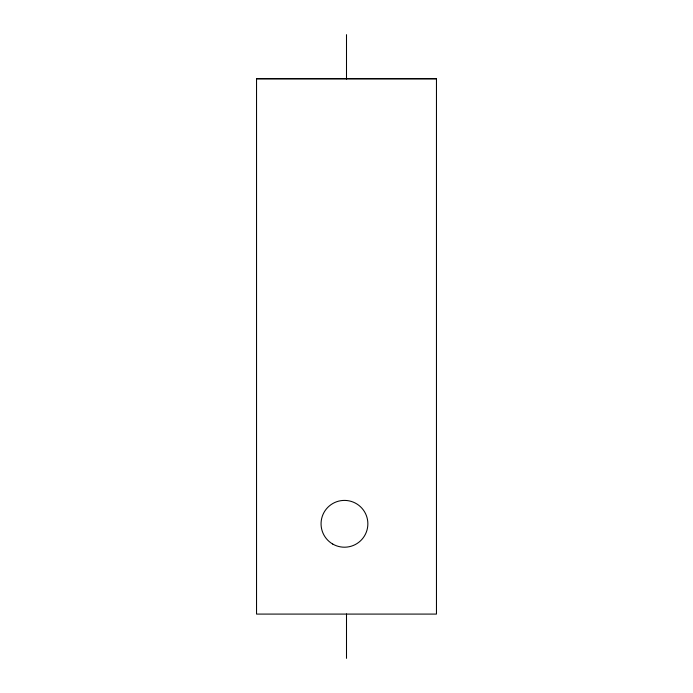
<?xml version="1.0" encoding="UTF-8"?>
<svg xmlns="http://www.w3.org/2000/svg" width="693" height="693" viewBox="0 0 693 693"><rect width="100%" height="100%" fill="white"/><g stroke="black" fill="none" stroke-linecap="round" stroke-linejoin="round"><path stroke-width="1.04" d="M256.54 78.915L436.46 78.915M346.5 34.65L346.5 79.045M346.5 613.955L346.5 658.35M436.46 78.586L256.54 78.586L256.54 614.085L436.46 614.085L436.46 78.586M332.727 544.057A23.406 23.406 0 0 0 367.862 523.847A23.406 23.406 0 0 0 332.796 503.516A23.406 23.406 0 0 0 332.727 544.057"/></g></svg>
